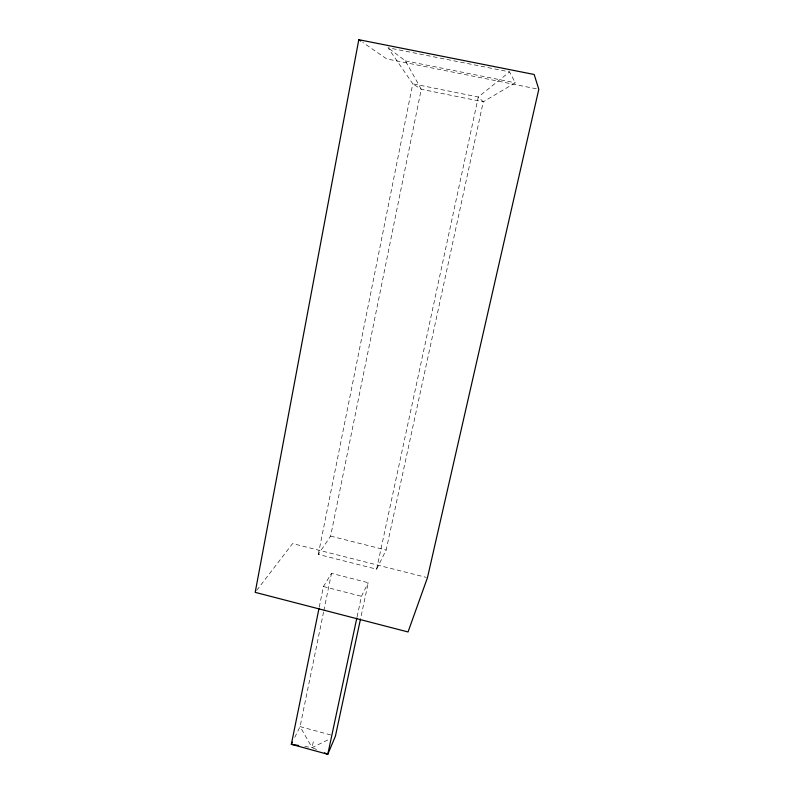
<?xml version="1.0" encoding="UTF-8"?>
<svg xmlns="http://www.w3.org/2000/svg" width="794" height="794" viewBox="0 0 794 794"><rect width="100%" height="100%" fill="white"/><g stroke="black" fill="none" stroke-linecap="round" stroke-linejoin="round"><path stroke-width="0.6" stroke-dasharray="3.97 2.98" d="M318.275 554.401L412.761 83.797L387.998 47.739L509.559 71.887L515.306 82.814L483.268 101.801L421.257 89.265L412.761 83.797L478.306 97.027L483.268 101.801L386.142 550.053L376.614 569.179L318.275 554.401L330.622 536.109L421.257 89.265L405.406 60.88L387.998 47.739M319.248 607.182L323.446 586.548L331.485 573.347L368.267 582.736L360.764 617.782M323.575 611.966L300.082 726.609L293.522 739.879M323.813 610.755L331.485 573.347M316.568 749.536L312.082 747.63L313.61 740.306M357.092 616.809L361.459 596.304L368.267 582.736M376.614 569.179L478.306 97.027L509.559 71.887M256.69 590.408L292.599 543.582L426.269 577.387M304.757 746.459L312.082 747.63L329.857 738.936M405.406 60.88L515.306 82.814M536.397 88.809L386.718 58.905L362.789 42.439M330.622 536.109L386.142 550.053M323.446 586.548L361.459 596.304M330.701 734.936L300.082 726.609L312.082 747.63"/><path stroke-width="1.19" d="M358.799 39.7L255.192 592.354L408.037 631.955L427.46 577.695L538.808 89.295L534.173 74.487L358.799 39.7L360.794 41.07M318.999 608.393L291.338 744.306L327.783 754.3L335.405 736.217L360.506 618.992M356.834 618.01L327.783 754.3L324.418 752.871M292.43 742.092L291.338 744.306L298.653 745.477"/></g></svg>
